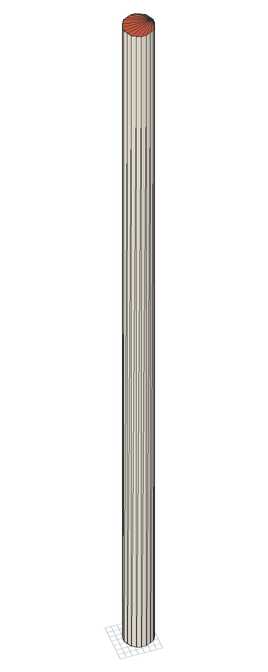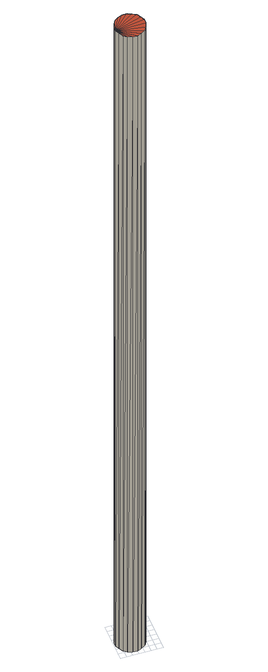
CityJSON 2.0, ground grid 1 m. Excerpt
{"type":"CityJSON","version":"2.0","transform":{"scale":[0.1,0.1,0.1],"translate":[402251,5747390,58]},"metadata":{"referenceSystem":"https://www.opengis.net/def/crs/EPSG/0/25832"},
"CityObjects":{
"building1":{"type":"Building","attributes":{"Geometrietyp2DReferenz":"1000","Gemeindeschluessel":"05515000","function":"51002_1220","roofType":"9999","measuredHeight":136.39},"geometry":[{"type":"Solid","lod":"2","boundaries":[[[[0,1,2]],[[1,3,2]],[[4,5,0]],[[5,1,0]],[[6,7,4]],[[7,5,4]],[[8,9,6]],[[9,7,6]],[[10,11,8]],[[11,9,8]],[[12,13,10]],[[13,11,10]],[[14,15,12]],[[15,13,12]],[[16,17,14]],[[17,15,14]],[[18,19,16]],[[19,17,16]],[[20,21,18]],[[21,19,18]],[[22,23,20]],[[23,21,20]],[[24,25,22]],[[25,23,22]],[[26,27,24]],[[27,25,24]],[[28,29,26]],[[29,27,26]],[[30,31,28]],[[31,29,28]],[[32,33,30]],[[33,31,30]],[[34,35,32]],[[35,33,32]],[[36,37,34]],[[37,35,34]],[[38,39,36]],[[39,37,36]],[[2,3,38]],[[3,39,38]],[[3,1,39]],[[1,5,39]],[[5,7,39]],[[7,9,39]],[[9,11,39]],[[11,13,39]],[[13,15,39]],[[15,17,39]],[[17,19,39]],[[19,21,39]],[[21,23,39]],[[23,25,39]],[[25,27,39]],[[27,29,39]],[[29,31,39]],[[31,33,39]],[[35,37,39]],[[33,35,39]],[[0,2,4]],[[2,38,4]],[[38,36,4]],[[36,34,4]],[[34,32,4]],[[32,30,4]],[[30,28,4]],[[28,26,4]],[[26,24,4]],[[24,22,4]],[[22,20,4]],[[20,18,4]],[[18,16,4]],[[16,14,4]],[[14,12,4]],[[12,10,4]],[[10,8,4]],[[8,6,4]]]],"semantics":{"surfaces":[{"type":"WallSurface"},{"type":"GroundSurface"},{"type":"RoofSurface"}],"values":[[0,0,0,0,0,0,0,0,0,0,0,0,0,0,0,0,0,0,0,0,0,0,0,0,0,0,0,0,0,0,0,0,0,0,0,0,0,0,0,0,1,1,1,1,1,1,1,1,1,1,1,1,1,1,1,1,1,1,2,2,2,2,2,2,2,2,2,2,2,2,2,2,2,2,2,2]]}}]}
},
"vertices":[
[55,39,1372],[55,39,8],[51,46,1372],[51,46,8],[58,32,1372],[58,32,8],[58,24,1372],[58,24,8],[55,17,1372],[55,17,8],[51,10,1372],[51,10,8],[45,6,1372],[45,6,8],[37,3,1372],[37,3,8],[29,3,1372],[29,3,8],[22,6,1372],[22,6,8],[15,10,1372],[15,10,8],[11,17,1372],[11,17,8],[8,24,1372],[8,24,8],[8,32,1372],[8,32,8],[11,39,1372],[11,39,8],[15,46,1372],[15,46,8],[22,50,1372],[22,50,8],[29,53,1372],[29,53,8],[37,53,1372],[37,53,8],[45,50,1372],[45,50,8]
]}
